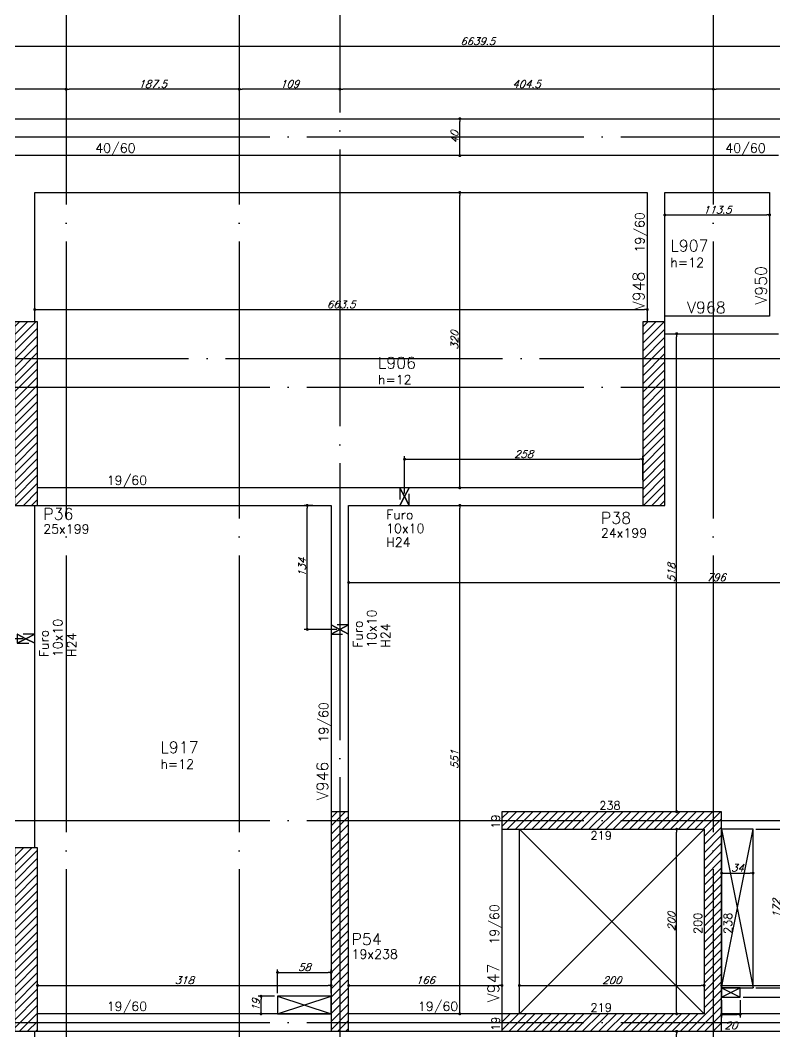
# Model space of a CAD drawing. Extents: x -4245 to 5400, y -2094 to 2406.
# Drawn here: x -556 to 262, y 645 to 1741 of the extents above; entities that cross this region are included whole.
import ezdxf
from ezdxf.enums import TextEntityAlignment as Align

# ---------------------------------------------------------------- set-up
doc = ezdxf.new("R2010")
doc.units = 0
doc.header["$LTSCALE"] = 50
doc.header["$MEASUREMENT"] = 0
doc.linetypes.add('EIXO', pattern=[6.8, 6, -0.4, 0, -0.4])
doc.linetypes.add('HIDDEN', pattern=[0.375, 0.25, -0.125])
doc.layers.get('0').update_dxf_attribs({"linetype": 'CONTINUOUS'})
doc.layers.get('DEFPOINTS').update_dxf_attribs({"linetype": 'CONTINUOUS'})
for name, color, linetype in [('F-COTAS', 106, 'CONTINUOUS'), ('F-COTAS-FUROS', 50, 'CONTINUOUS'), ('F-EIXO', 12, 'EIXO'), ('F-FURO-PAREDE', 2, 'HIDDEN'), ('F-FURO-PAREDE-TEXTOS', 2, 'CONTINUOUS'), ('F-LAJES', 3, 'CONTINUOUS'), ('F-LAJES-DIM', 2, 'CONTINUOUS'), ('F-LAJES-NOME', 4, 'CONTINUOUS'), ('F-PILARES-DIM', 172, 'CONTINUOUS'), ('F-PILARES-HACH', 174, 'CONTINUOUS'), ('F-PILARES-NOME', 170, 'CONTINUOUS'), ('F-PILARES-S', 170, 'CONTINUOUS'), ('F-TEXTO', 6, 'CONTINUOUS'), ('F-VIGAS', 3, 'CONTINUOUS'), ('F-VIGAS-DIM', 2, 'CONTINUOUS'), ('F-VIGAS-NOME', 4, 'CONTINUOUS'), ('F-VÃO', 1, 'CONTINUOUS')]:
    doc.layers.add(name, color=color, linetype=linetype)
doc.styles.add('CP-TEXT-INCL', font='simplex.shx', dxfattribs={"oblique": 20})
doc.styles.add('MCP', font='simplex.shx')
doc.styles.add('ROMANS', font='simplex.shx')
doc.dimstyles.new('CP-COTAS-50', dxfattribs={"dimscale": 0.64, "dimtxt": 12.5, "dimasz": 5, "dimexe": 5, "dimexo": 5, "dimgap": 2.5, "dimtad": 1, "dimdec": 1, "dimdsep": 46, "dimtxsty": 'CP-TEXT-INCL', "dimblk1": 'DOT', "dimblk2": 'DOT', "dimsah": 1, "dimcen": 9, "dimclrd": 256, "dimclre": 256, "dimclrt": 256, "dimadec": 0, "dimazin": 0, "dimtfac": 1, "dimtdec": 1, "dimtmove": 2, "dimatfit": 3, "dimldrblk": 'DOT', "dimfxl": 0, "dimtolj": 1, "dimarcsym": 0})

# ---------------------------------------------------------------- blocks, each defined once
blk = doc.blocks.new('_DOT')
at = {"color": 0, "linetype": 'ByBlock'}
blk.add_line((-0.5, 0), (-1, 0), dxfattribs=at)
at = {"color": 0, "linetype": 'ByBlock', "const_width": 0.5}
blk.add_lwpolyline([(-0.25, 0, 1), (0.25, 0, 1)], format="xyb", close=True, dxfattribs=at)
blk = doc.blocks.new('*D38')
at = {"layer": 'DEFPOINTS', "color": 0, "linetype": 'Continuous', "transparency": 16777216}
for p in [(-79.6, 1215.5), (-79.6, 1215.5), (-79.6, 664.5)]:
    blk.add_point(p, dxfattribs=at)
at = {"layer": 'F-COTAS', "linetype": 'Continuous', "lineweight": -2, "transparency": 16777216}
blk.add_line((-79.6, 667.7), (-79.6, 1212.3), dxfattribs=at)
at = {"layer": 'F-COTAS', "linetype": 'Continuous', "lineweight": -2, "transparency": 16777216, "xscale": 3.2, "yscale": 3.2, "zscale": 3.2}
for p, rotation in [((-79.6, 1215.5), 90), ((-79.6, 664.5), 270)]:
    blk.add_blockref('_DOT', p, dxfattribs=dict(at, rotation=rotation))
at = {"layer": 'F-COTAS', "linetype": 'Continuous', "transparency": 16777216, "insert": (-85.2, 940), "char_height": 8, "attachment_point": 5, "rotation": 90, "style": 'CP-TEXT-INCL'}
blk.add_mtext('\\A1;551', dxfattribs=at)
blk = doc.blocks.new('*D39')
at = {"layer": 'DEFPOINTS', "color": 0, "linetype": 'Continuous', "transparency": 16777216}
for p in [(-79.6, 1554.5), (-79.6, 1554.5), (-79.6, 1234.5)]:
    blk.add_point(p, dxfattribs=at)
at = {"layer": 'F-COTAS', "linetype": 'Continuous', "lineweight": -2, "transparency": 16777216}
blk.add_line((-79.6, 1237.7), (-79.6, 1551.3), dxfattribs=at)
at = {"layer": 'F-COTAS', "linetype": 'Continuous', "lineweight": -2, "transparency": 16777216, "xscale": 3.2, "yscale": 3.2, "zscale": 3.2}
for p, rotation in [((-79.6, 1554.5), 90), ((-79.6, 1234.5), 270)]:
    blk.add_blockref('_DOT', p, dxfattribs=dict(at, rotation=rotation))
at = {"layer": 'F-COTAS', "linetype": 'Continuous', "transparency": 16777216, "insert": (-85.2, 1394.5), "char_height": 8, "attachment_point": 5, "rotation": 90, "style": 'CP-TEXT-INCL'}
blk.add_mtext('\\A1;320', dxfattribs=at)
blk = doc.blocks.new('*D40')
at = {"layer": 'DEFPOINTS', "color": 0, "linetype": 'Continuous', "transparency": 16777216}
for p in [(-79.6, 1634.5), (-79.6, 1634.5), (-79.6, 1594.5)]:
    blk.add_point(p, dxfattribs=at)
at = {"layer": 'F-COTAS', "linetype": 'Continuous', "lineweight": -2, "transparency": 16777216}
blk.add_line((-79.6, 1597.7), (-79.6, 1631.3), dxfattribs=at)
at = {"layer": 'F-COTAS', "linetype": 'Continuous', "lineweight": -2, "transparency": 16777216, "xscale": 3.2, "yscale": 3.2, "zscale": 3.2}
for p, rotation in [((-79.6, 1634.5), 90), ((-79.6, 1594.5), 270)]:
    blk.add_blockref('_DOT', p, dxfattribs=dict(at, rotation=rotation))
at = {"layer": 'F-COTAS', "linetype": 'Continuous', "transparency": 16777216, "insert": (-85.2, 1614.5), "char_height": 8, "attachment_point": 5, "rotation": 90, "style": 'CP-TEXT-INCL'}
blk.add_mtext('\\A1;40', dxfattribs=at)
blk = doc.blocks.new('*D44')
at = {"layer": 'DEFPOINTS', "color": 0, "linetype": 'Continuous', "transparency": 16777216}
for p in [(155.3, 645.5), (155.3, 645.5), (155.3, 493.5)]:
    blk.add_point(p, dxfattribs=at)
at = {"layer": 'F-COTAS', "linetype": 'Continuous', "lineweight": -2, "transparency": 16777216}
blk.add_line((155.3, 496.7), (155.3, 642.3), dxfattribs=at)
at = {"layer": 'F-COTAS', "linetype": 'Continuous', "lineweight": -2, "transparency": 16777216, "xscale": 3.2, "yscale": 3.2, "zscale": 3.2}
for p, rotation in [((155.3, 645.5), 90), ((155.3, 493.5), 270)]:
    blk.add_blockref('_DOT', p, dxfattribs=dict(at, rotation=rotation))
at = {"layer": 'F-COTAS', "linetype": 'Continuous', "transparency": 16777216, "insert": (149.7, 569.5), "char_height": 8, "attachment_point": 5, "rotation": 90, "style": 'CP-TEXT-INCL'}
blk.add_mtext('\\A1;152', dxfattribs=at)
blk = doc.blocks.new('*D45')
at = {"layer": 'DEFPOINTS', "color": 0, "linetype": 'Continuous', "transparency": 16777216}
for p in [(155.3, 864.5), (155.3, 864.5), (155.3, 664.5)]:
    blk.add_point(p, dxfattribs=at)
at = {"layer": 'F-COTAS', "linetype": 'Continuous', "lineweight": -2, "transparency": 16777216}
blk.add_line((155.3, 667.7), (155.3, 861.3), dxfattribs=at)
at = {"layer": 'F-COTAS', "linetype": 'Continuous', "lineweight": -2, "transparency": 16777216, "xscale": 3.2, "yscale": 3.2, "zscale": 3.2}
for p, rotation in [((155.3, 864.5), 90), ((155.3, 664.5), 270)]:
    blk.add_blockref('_DOT', p, dxfattribs=dict(at, rotation=rotation))
at = {"layer": 'F-COTAS', "linetype": 'Continuous', "transparency": 16777216, "insert": (149.7, 764.5), "char_height": 8, "attachment_point": 5, "rotation": 90, "style": 'CP-TEXT-INCL'}
blk.add_mtext('\\A1;200', dxfattribs=at)
blk = doc.blocks.new('*D46')
at = {"layer": 'DEFPOINTS', "color": 0, "linetype": 'Continuous', "transparency": 16777216}
for p in [(155.3, 1401.5), (155.3, 1401.5), (155.3, 883.5)]:
    blk.add_point(p, dxfattribs=at)
at = {"layer": 'F-COTAS', "linetype": 'Continuous', "lineweight": -2, "transparency": 16777216}
blk.add_line((155.3, 886.7), (155.3, 1398.3), dxfattribs=at)
at = {"layer": 'F-COTAS', "linetype": 'Continuous', "lineweight": -2, "transparency": 16777216, "xscale": 3.2, "yscale": 3.2, "zscale": 3.2}
for p, rotation in [((155.3, 1401.5), 90), ((155.3, 883.5), 270)]:
    blk.add_blockref('_DOT', p, dxfattribs=dict(at, rotation=rotation))
at = {"layer": 'F-COTAS', "linetype": 'Continuous', "transparency": 16777216, "insert": (149.7, 1142.5), "char_height": 8, "attachment_point": 5, "rotation": 90, "style": 'CP-TEXT-INCL'}
blk.add_mtext('\\A1;518', dxfattribs=at)
blk = doc.blocks.new('*D78')
at = {"layer": 'DEFPOINTS', "color": 0, "linetype": 'Continuous', "transparency": 16777216}
for p in [(-540, 1427.7), (123.5, 1427.7), (123.5, 1427.7)]:
    blk.add_point(p, dxfattribs=at)
at = {"layer": 'F-COTAS', "linetype": 'Continuous', "lineweight": -2, "transparency": 16777216}
blk.add_line((-536.8, 1427.7), (120.3, 1427.7), dxfattribs=at)
at = {"layer": 'F-COTAS', "linetype": 'Continuous', "lineweight": -2, "transparency": 16777216, "xscale": 3.2, "yscale": 3.2, "zscale": 3.2, "rotation": 180}
blk.add_blockref('_DOT', (-540, 1427.7), dxfattribs=at)
at = {"layer": 'F-COTAS', "linetype": 'Continuous', "lineweight": -2, "transparency": 16777216, "xscale": 3.2, "yscale": 3.2, "zscale": 3.2}
blk.add_blockref('_DOT', (123.5, 1427.7), dxfattribs=at)
at = {"layer": 'F-COTAS', "linetype": 'Continuous', "transparency": 16777216, "insert": (-208.2, 1433.3), "char_height": 8, "attachment_point": 5, "style": 'CP-TEXT-INCL'}
blk.add_mtext('\\A1;663.5', dxfattribs=at)
blk = doc.blocks.new('*D79')
at = {"layer": 'DEFPOINTS', "color": 0, "linetype": 'Continuous', "transparency": 16777216}
for p in [(142.5, 1530.2), (256, 1530.2), (256, 1530.2)]:
    blk.add_point(p, dxfattribs=at)
at = {"layer": 'F-COTAS', "linetype": 'Continuous', "lineweight": -2, "transparency": 16777216}
blk.add_line((145.7, 1530.2), (252.8, 1530.2), dxfattribs=at)
at = {"layer": 'F-COTAS', "linetype": 'Continuous', "lineweight": -2, "transparency": 16777216, "xscale": 3.2, "yscale": 3.2, "zscale": 3.2, "rotation": 180}
blk.add_blockref('_DOT', (142.5, 1530.2), dxfattribs=at)
at = {"layer": 'F-COTAS', "linetype": 'Continuous', "lineweight": -2, "transparency": 16777216, "xscale": 3.2, "yscale": 3.2, "zscale": 3.2}
blk.add_blockref('_DOT', (256, 1530.2), dxfattribs=at)
at = {"layer": 'F-COTAS', "linetype": 'Continuous', "transparency": 16777216, "insert": (199.2, 1535.8), "char_height": 8, "attachment_point": 5, "style": 'CP-TEXT-INCL'}
blk.add_mtext('\\A1;113.5', dxfattribs=at)
blk = doc.blocks.new('*D85')
at = {"layer": 'DEFPOINTS', "color": 0, "linetype": 'Continuous', "transparency": 16777216}
for p in [(-537, 695.2), (-219, 695.2), (-219, 695.2)]:
    blk.add_point(p, dxfattribs=at)
at = {"layer": 'F-COTAS', "linetype": 'Continuous', "lineweight": -2, "transparency": 16777216}
blk.add_line((-533.8, 695.2), (-222.2, 695.2), dxfattribs=at)
at = {"layer": 'F-COTAS', "linetype": 'Continuous', "lineweight": -2, "transparency": 16777216, "xscale": 3.2, "yscale": 3.2, "zscale": 3.2, "rotation": 180}
blk.add_blockref('_DOT', (-537, 695.2), dxfattribs=at)
at = {"layer": 'F-COTAS', "linetype": 'Continuous', "lineweight": -2, "transparency": 16777216, "xscale": 3.2, "yscale": 3.2, "zscale": 3.2}
blk.add_blockref('_DOT', (-219, 695.2), dxfattribs=at)
at = {"layer": 'F-COTAS', "linetype": 'Continuous', "transparency": 16777216, "insert": (-378, 700.8), "char_height": 8, "attachment_point": 5, "style": 'CP-TEXT-INCL'}
blk.add_mtext('\\A1;318', dxfattribs=at)
blk = doc.blocks.new('*D86')
at = {"layer": 'DEFPOINTS', "color": 0, "linetype": 'Continuous', "transparency": 16777216}
for p in [(-200, 695.2), (-34, 695.2), (-34, 695.2)]:
    blk.add_point(p, dxfattribs=at)
at = {"layer": 'F-COTAS', "linetype": 'Continuous', "lineweight": -2, "transparency": 16777216}
blk.add_line((-196.8, 695.2), (-37.2, 695.2), dxfattribs=at)
at = {"layer": 'F-COTAS', "linetype": 'Continuous', "lineweight": -2, "transparency": 16777216, "xscale": 3.2, "yscale": 3.2, "zscale": 3.2, "rotation": 180}
blk.add_blockref('_DOT', (-200, 695.2), dxfattribs=at)
at = {"layer": 'F-COTAS', "linetype": 'Continuous', "lineweight": -2, "transparency": 16777216, "xscale": 3.2, "yscale": 3.2, "zscale": 3.2}
blk.add_blockref('_DOT', (-34, 695.2), dxfattribs=at)
at = {"layer": 'F-COTAS', "linetype": 'Continuous', "transparency": 16777216, "insert": (-117, 700.8), "char_height": 8, "attachment_point": 5, "style": 'CP-TEXT-INCL'}
blk.add_mtext('\\A1;166', dxfattribs=at)
blk = doc.blocks.new('*D87')
at = {"layer": 'DEFPOINTS', "color": 0, "linetype": 'Continuous', "transparency": 16777216}
for p in [(-15, 695.2), (185, 695.2), (185, 695.2)]:
    blk.add_point(p, dxfattribs=at)
at = {"layer": 'F-COTAS', "linetype": 'Continuous', "lineweight": -2, "transparency": 16777216}
blk.add_line((-11.8, 695.2), (181.8, 695.2), dxfattribs=at)
at = {"layer": 'F-COTAS', "linetype": 'Continuous', "lineweight": -2, "transparency": 16777216, "xscale": 3.2, "yscale": 3.2, "zscale": 3.2, "rotation": 180}
blk.add_blockref('_DOT', (-15, 695.2), dxfattribs=at)
at = {"layer": 'F-COTAS', "linetype": 'Continuous', "lineweight": -2, "transparency": 16777216, "xscale": 3.2, "yscale": 3.2, "zscale": 3.2}
blk.add_blockref('_DOT', (185, 695.2), dxfattribs=at)
at = {"layer": 'F-COTAS', "linetype": 'Continuous', "transparency": 16777216, "insert": (85, 700.8), "char_height": 8, "attachment_point": 5, "style": 'CP-TEXT-INCL'}
blk.add_mtext('\\A1;200', dxfattribs=at)
blk = doc.blocks.new('*D88')
at = {"layer": 'DEFPOINTS', "color": 0, "linetype": 'Continuous', "transparency": 16777216}
for p in [(204, 695.2), (596, 695.2), (596, 695.2)]:
    blk.add_point(p, dxfattribs=at)
at = {"layer": 'F-COTAS', "linetype": 'Continuous', "lineweight": -2, "transparency": 16777216}
blk.add_line((207.2, 695.2), (592.8, 695.2), dxfattribs=at)
at = {"layer": 'F-COTAS', "linetype": 'Continuous', "lineweight": -2, "transparency": 16777216, "xscale": 3.2, "yscale": 3.2, "zscale": 3.2, "rotation": 180}
blk.add_blockref('_DOT', (204, 695.2), dxfattribs=at)
at = {"layer": 'F-COTAS', "linetype": 'Continuous', "lineweight": -2, "transparency": 16777216, "xscale": 3.2, "yscale": 3.2, "zscale": 3.2}
blk.add_blockref('_DOT', (596, 695.2), dxfattribs=at)
at = {"layer": 'F-COTAS', "linetype": 'Continuous', "transparency": 16777216, "insert": (400, 700.8), "char_height": 8, "attachment_point": 5, "style": 'CP-TEXT-INCL'}
blk.add_mtext('\\A1;392', dxfattribs=at)
blk = doc.blocks.new('*U150')
at = {"layer": 'F-EIXO'}
blk.add_line((0, 0), (7197, 0), dxfattribs=at)
at = {"layer": 'F-TEXTO', "style": 'ROMANS'}
blk.add_attdef('EIXO', text='', height=17.5, dxfattribs=at).set_placement((-28.2072, 0), align=Align.MIDDLE_CENTER)
blk = doc.blocks.new('*U159')
at = {"layer": 'F-EIXO'}
blk.add_line((0, 0), (7197, 0), dxfattribs=at)
at = {"layer": 'F-TEXTO', "style": 'ROMANS'}
blk.add_attdef('EIXO', text='', height=17.5, dxfattribs=at).set_placement((-28.2072, 0), align=Align.MIDDLE_CENTER)
blk = doc.blocks.new('*U160')
at = {"layer": 'F-EIXO'}
blk.add_line((0, 0), (7197, 0), dxfattribs=at)
at = {"layer": 'F-TEXTO', "style": 'ROMANS'}
blk.add_attdef('EIXO', text='', height=17.5, dxfattribs=at).set_placement((-28.2072, 0), align=Align.MIDDLE_CENTER)
blk = doc.blocks.new('*U161')
at = {"layer": 'F-EIXO'}
blk.add_line((0, 0), (7285, 0), dxfattribs=at)
at = {"layer": 'F-TEXTO', "style": 'ROMANS'}
blk.add_attdef('EIXO', text='', height=17.5, dxfattribs=at).set_placement((-28.2072, 0), align=Align.MIDDLE_CENTER)
blk = doc.blocks.new('*U153')
at = {"layer": 'F-EIXO'}
blk.add_line((0, 0), (0, -2655), dxfattribs=at)
at = {"layer": 'F-TEXTO', "style": 'ROMANS'}
blk.add_attdef('EIXO', text='', height=17.5, rotation=360, dxfattribs=at).set_placement((0, 28.2), align=Align.MIDDLE_CENTER)
blk = doc.blocks.new('*U154')
at = {"layer": 'F-EIXO'}
blk.add_line((0, 0), (0, -2655), dxfattribs=at)
at = {"layer": 'F-TEXTO', "style": 'ROMANS'}
blk.add_attdef('EIXO', text='', height=17.5, rotation=360, dxfattribs=at).set_placement((0, 28.2), align=Align.MIDDLE_CENTER)
blk = doc.blocks.new('*U176')
at = {"layer": 'F-EIXO'}
blk.add_line((0, 0), (0, -2655), dxfattribs=at)
at = {"layer": 'F-TEXTO', "style": 'ROMANS'}
blk.add_attdef('EIXO', text='', height=17.5, rotation=360, dxfattribs=at).set_placement((0, 28.2), align=Align.MIDDLE_CENTER)
blk = doc.blocks.new('*U177')
at = {"layer": 'F-EIXO'}
blk.add_line((0, 0), (0, -2755), dxfattribs=at)
at = {"layer": 'F-TEXTO', "style": 'ROMANS'}
blk.add_attdef('EIXO', text='', height=17.5, rotation=360, dxfattribs=at).set_placement((0, 28.2072), align=Align.MIDDLE_CENTER)
blk = doc.blocks.new('*U169')
at = {"layer": 'F-EIXO'}
blk.add_line((0, 0), (7197, 0), dxfattribs=at)
at = {"layer": 'F-TEXTO', "style": 'ROMANS'}
blk.add_attdef('EIXO', text='', height=17.5, dxfattribs=at).set_placement((-28.2072, 0), align=Align.MIDDLE_CENTER)
blk = doc.blocks.new('*D225')
at = {"layer": 'DEFPOINTS', "color": 0, "linetype": 'Continuous', "transparency": 16777216}
for p in [(-3380, 1712.8), (-3380, 1634.5), (3259.5, 1634.5)]:
    blk.add_point(p, dxfattribs=at)
at = {"layer": 'F-COTAS', "linetype": 'Continuous', "lineweight": -2, "transparency": 16777216}
for p, q in [((-3380, 1637.7), (-3380, 1716)), ((3256.3, 1712.8), (-3376.8, 1712.8)), ((3259.5, 1637.7), (3259.5, 1716))]:
    blk.add_line(p, q, dxfattribs=at)
at = {"layer": 'F-COTAS', "linetype": 'Continuous', "lineweight": -2, "transparency": 16777216, "xscale": 3.2, "yscale": 3.2, "zscale": 3.2, "rotation": 180}
blk.add_blockref('_DOT', (-3380, 1712.8), dxfattribs=at)
at = {"layer": 'F-COTAS', "linetype": 'Continuous', "lineweight": -2, "transparency": 16777216, "xscale": 3.2, "yscale": 3.2, "zscale": 3.2}
blk.add_blockref('_DOT', (3259.5, 1712.8), dxfattribs=at)
at = {"layer": 'F-COTAS', "linetype": 'Continuous', "transparency": 16777216, "insert": (-60.2, 1718.4), "char_height": 8, "attachment_point": 5, "style": 'CP-TEXT-INCL'}
blk.add_mtext('\\A1;6639.5', dxfattribs=at)
blk = doc.blocks.new('*D237')
at = {"layer": 'DEFPOINTS', "color": 0, "linetype": 'Continuous', "transparency": 16777216}
for p in [(195, 1670.5), (195, 1666.5), (382.5, 1666.5)]:
    blk.add_point(p, dxfattribs=at)
at = {"layer": 'F-COTAS', "linetype": 'Continuous', "lineweight": -2, "transparency": 16777216}
for p, q in [((195, 1667.3), (195, 1663.3)), ((379.3, 1666.5), (198.2, 1666.5))]:
    blk.add_line(p, q, dxfattribs=at)
at = {"layer": 'F-COTAS', "linetype": 'Continuous', "lineweight": -2, "transparency": 16777216, "xscale": 3.2, "yscale": 3.2, "zscale": 3.2, "rotation": 180}
blk.add_blockref('_DOT', (195, 1666.5), dxfattribs=at)
at = {"layer": 'F-COTAS', "linetype": 'Continuous', "lineweight": -2, "transparency": 16777216, "xscale": 3.2, "yscale": 3.2, "zscale": 3.2}
blk.add_blockref('_DOT', (382.5, 1666.5), dxfattribs=at)
at = {"layer": 'F-COTAS', "linetype": 'Continuous', "transparency": 16777216, "insert": (288.7, 1672.1), "char_height": 8, "attachment_point": 5, "style": 'CP-TEXT-INCL'}
blk.add_mtext('\\A1;187.5', dxfattribs=at)
blk = doc.blocks.new('*D238')
at = {"layer": 'DEFPOINTS', "color": 0, "linetype": 'Continuous', "transparency": 16777216}
for p in [(-209.5, 1670.5), (-209.5, 1666.5), (195, 1670.5)]:
    blk.add_point(p, dxfattribs=at)
at = {"layer": 'F-COTAS', "linetype": 'Continuous', "lineweight": -2, "transparency": 16777216}
for p, q in [((-209.5, 1667.3), (-209.5, 1663.3)), ((191.8, 1666.5), (-206.3, 1666.5)), ((195, 1667.3), (195, 1663.3))]:
    blk.add_line(p, q, dxfattribs=at)
at = {"layer": 'F-COTAS', "linetype": 'Continuous', "lineweight": -2, "transparency": 16777216, "xscale": 3.2, "yscale": 3.2, "zscale": 3.2, "rotation": 180}
blk.add_blockref('_DOT', (-209.5, 1666.5), dxfattribs=at)
at = {"layer": 'F-COTAS', "linetype": 'Continuous', "lineweight": -2, "transparency": 16777216, "xscale": 3.2, "yscale": 3.2, "zscale": 3.2}
blk.add_blockref('_DOT', (195, 1666.5), dxfattribs=at)
at = {"layer": 'F-COTAS', "linetype": 'Continuous', "transparency": 16777216, "insert": (-7.3, 1672.1), "char_height": 8, "attachment_point": 5, "style": 'CP-TEXT-INCL'}
blk.add_mtext('\\A1;404.5', dxfattribs=at)
blk = doc.blocks.new('*D239')
at = {"layer": 'DEFPOINTS', "color": 0, "linetype": 'Continuous', "transparency": 16777216}
for p in [(-318.5, 1670.5), (-318.5, 1666.5), (-209.5, 1670.5)]:
    blk.add_point(p, dxfattribs=at)
at = {"layer": 'F-COTAS', "linetype": 'Continuous', "lineweight": -2, "transparency": 16777216}
for p, q in [((-318.5, 1667.3), (-318.5, 1663.3)), ((-212.7, 1666.5), (-315.3, 1666.5)), ((-209.5, 1667.3), (-209.5, 1663.3))]:
    blk.add_line(p, q, dxfattribs=at)
at = {"layer": 'F-COTAS', "linetype": 'Continuous', "lineweight": -2, "transparency": 16777216, "xscale": 3.2, "yscale": 3.2, "zscale": 3.2, "rotation": 180}
blk.add_blockref('_DOT', (-318.5, 1666.5), dxfattribs=at)
at = {"layer": 'F-COTAS', "linetype": 'Continuous', "lineweight": -2, "transparency": 16777216, "xscale": 3.2, "yscale": 3.2, "zscale": 3.2}
blk.add_blockref('_DOT', (-209.5, 1666.5), dxfattribs=at)
at = {"layer": 'F-COTAS', "linetype": 'Continuous', "transparency": 16777216, "insert": (-264, 1672.1), "char_height": 8, "attachment_point": 5, "style": 'CP-TEXT-INCL'}
blk.add_mtext('\\A1;109', dxfattribs=at)
blk = doc.blocks.new('*D240')
at = {"layer": 'DEFPOINTS', "color": 0, "linetype": 'Continuous', "transparency": 16777216}
for p in [(-506, 1670.5), (-506, 1666.5), (-318.5, 1670.5)]:
    blk.add_point(p, dxfattribs=at)
at = {"layer": 'F-COTAS', "linetype": 'Continuous', "lineweight": -2, "transparency": 16777216}
for p, q in [((-506, 1667.3), (-506, 1663.3)), ((-321.7, 1666.5), (-502.8, 1666.5)), ((-318.5, 1667.3), (-318.5, 1663.3))]:
    blk.add_line(p, q, dxfattribs=at)
at = {"layer": 'F-COTAS', "linetype": 'Continuous', "lineweight": -2, "transparency": 16777216, "xscale": 3.2, "yscale": 3.2, "zscale": 3.2, "rotation": 180}
blk.add_blockref('_DOT', (-506, 1666.5), dxfattribs=at)
at = {"layer": 'F-COTAS', "linetype": 'Continuous', "lineweight": -2, "transparency": 16777216, "xscale": 3.2, "yscale": 3.2, "zscale": 3.2}
blk.add_blockref('_DOT', (-318.5, 1666.5), dxfattribs=at)
at = {"layer": 'F-COTAS', "linetype": 'Continuous', "transparency": 16777216, "insert": (-412.3, 1672.1), "char_height": 8, "attachment_point": 5, "style": 'CP-TEXT-INCL'}
blk.add_mtext('\\A1;187.5', dxfattribs=at)
blk = doc.blocks.new('*D241')
at = {"layer": 'DEFPOINTS', "color": 0, "linetype": 'Continuous', "transparency": 16777216}
for p in [(-709.5, 1670.5), (-709.5, 1666.5), (-506, 1670.5)]:
    blk.add_point(p, dxfattribs=at)
at = {"layer": 'F-COTAS', "linetype": 'Continuous', "lineweight": -2, "transparency": 16777216}
for p, q in [((-709.5, 1667.3), (-709.5, 1663.3)), ((-509.2, 1666.5), (-706.3, 1666.5)), ((-506, 1667.3), (-506, 1663.3))]:
    blk.add_line(p, q, dxfattribs=at)
at = {"layer": 'F-COTAS', "linetype": 'Continuous', "lineweight": -2, "transparency": 16777216, "xscale": 3.2, "yscale": 3.2, "zscale": 3.2, "rotation": 180}
blk.add_blockref('_DOT', (-709.5, 1666.5), dxfattribs=at)
at = {"layer": 'F-COTAS', "linetype": 'Continuous', "lineweight": -2, "transparency": 16777216, "xscale": 3.2, "yscale": 3.2, "zscale": 3.2}
blk.add_blockref('_DOT', (-506, 1666.5), dxfattribs=at)
at = {"layer": 'F-COTAS', "linetype": 'Continuous', "transparency": 16777216, "insert": (-607.8, 1672.1), "char_height": 8, "attachment_point": 5, "style": 'CP-TEXT-INCL'}
blk.add_mtext('\\A1;203.5', dxfattribs=at)
blk = doc.blocks.new('*U326')
at = {"layer": 'F-VÃO'}
for p, q in [((0, 0), (34, 172)), ((0, 172), (34, 0))]:
    blk.add_line(p, q, dxfattribs=at)
at = {"layer": 'F-VÃO', "color": 3}
blk.add_lwpolyline([(0, 0), (34, 0), (34, 172), (0, 172)], close=True, dxfattribs=at)
blk = doc.blocks.new('*U329')
at = {"layer": 'F-VÃO'}
for p, q in [((0, 0), (20, 10)), ((0, 10), (20, 0))]:
    blk.add_line(p, q, dxfattribs=at)
at = {"layer": 'F-VÃO', "color": 3}
blk.add_lwpolyline([(0, 0), (20, 0), (20, 10), (0, 10)], close=True, dxfattribs=at)
blk = doc.blocks.new('*D332')
at = {"layer": 'DEFPOINTS', "color": 0, "linetype": 'Continuous', "transparency": 16777216}
for p in [(204, 682.5), (224, 682.5), (224, 663.8)]:
    blk.add_point(p, dxfattribs=at)
at = {"layer": 'F-COTAS-FUROS', "linetype": 'Continuous', "lineweight": -2, "transparency": 16777216}
for p, q in [((204, 679.3), (204, 660.6)), ((224, 679.3), (224, 660.6)), ((207.2, 663.8), (220.8, 663.8))]:
    blk.add_line(p, q, dxfattribs=at)
at = {"layer": 'F-COTAS-FUROS', "linetype": 'Continuous', "lineweight": -2, "transparency": 16777216, "xscale": 3.2, "yscale": 3.2, "zscale": 3.2, "rotation": 180}
blk.add_blockref('_DOT', (204, 663.8), dxfattribs=at)
at = {"layer": 'F-COTAS-FUROS', "linetype": 'Continuous', "lineweight": -2, "transparency": 16777216, "xscale": 3.2, "yscale": 3.2, "zscale": 3.2}
blk.add_blockref('_DOT', (224, 663.8), dxfattribs=at)
at = {"layer": 'F-COTAS-FUROS', "linetype": 'Continuous', "transparency": 16777216, "insert": (214, 651.7), "char_height": 8, "attachment_point": 5, "style": 'CP-TEXT-INCL'}
blk.add_mtext('\\A1;20', dxfattribs=at)
blk = doc.blocks.new('*D333')
at = {"layer": 'DEFPOINTS', "color": 0, "linetype": 'Continuous', "transparency": 16777216}
for p in [(238, 692.5), (269, 692.5), (224, 682.5)]:
    blk.add_point(p, dxfattribs=at)
at = {"layer": 'F-COTAS-FUROS', "linetype": 'Continuous', "lineweight": -2, "transparency": 16777216}
for p, q in [((241.2, 692.5), (272.2, 692.5)), ((227.2, 682.5), (272.2, 682.5)), ((269, 685.7), (269, 689.3))]:
    blk.add_line(p, q, dxfattribs=at)
at = {"layer": 'F-COTAS-FUROS', "linetype": 'Continuous', "lineweight": -2, "transparency": 16777216, "xscale": 3.2, "yscale": 3.2, "zscale": 3.2}
for p, rotation in [((269, 692.5), 90), ((269, 682.5), 270)]:
    blk.add_blockref('_DOT', p, dxfattribs=dict(at, rotation=rotation))
at = {"layer": 'F-COTAS-FUROS', "linetype": 'Continuous', "transparency": 16777216, "insert": (286.6, 687.5), "char_height": 8, "attachment_point": 5, "rotation": 90, "style": 'CP-TEXT-INCL'}
blk.add_mtext('\\A1;10', dxfattribs=at)
blk = doc.blocks.new('*D334')
at = {"layer": 'DEFPOINTS', "color": 0, "linetype": 'Continuous', "transparency": 16777216}
for p in [(238, 864.5), (269, 864.5), (238, 692.5)]:
    blk.add_point(p, dxfattribs=at)
at = {"layer": 'F-COTAS-FUROS', "linetype": 'Continuous', "lineweight": -2, "transparency": 16777216}
for p, q in [((241.2, 864.5), (272.2, 864.5)), ((269, 695.7), (269, 861.3)), ((241.2, 692.5), (272.2, 692.5))]:
    blk.add_line(p, q, dxfattribs=at)
at = {"layer": 'F-COTAS-FUROS', "linetype": 'Continuous', "lineweight": -2, "transparency": 16777216, "xscale": 3.2, "yscale": 3.2, "zscale": 3.2}
for p, rotation in [((269, 864.5), 90), ((269, 692.5), 270)]:
    blk.add_blockref('_DOT', p, dxfattribs=dict(at, rotation=rotation))
at = {"layer": 'F-COTAS-FUROS', "linetype": 'Continuous', "transparency": 16777216, "insert": (263.4, 778.5), "char_height": 8, "attachment_point": 5, "rotation": 90, "style": 'CP-TEXT-INCL'}
blk.add_mtext('\\A1;172', dxfattribs=at)
blk = doc.blocks.new('*D335')
at = {"layer": 'DEFPOINTS', "color": 0, "linetype": 'Continuous', "transparency": 16777216}
for p in [(238, 817), (204, 803.1), (238, 803.1)]:
    blk.add_point(p, dxfattribs=at)
at = {"layer": 'F-COTAS-FUROS', "linetype": 'Continuous', "lineweight": -2, "transparency": 16777216}
for p, q in [((204, 806.3), (204, 820.2)), ((207.2, 817), (234.8, 817)), ((238, 806.3), (238, 820.2))]:
    blk.add_line(p, q, dxfattribs=at)
at = {"layer": 'F-COTAS-FUROS', "linetype": 'Continuous', "lineweight": -2, "transparency": 16777216, "xscale": 3.2, "yscale": 3.2, "zscale": 3.2, "rotation": 180}
blk.add_blockref('_DOT', (204, 817), dxfattribs=at)
at = {"layer": 'F-COTAS-FUROS', "linetype": 'Continuous', "lineweight": -2, "transparency": 16777216, "xscale": 3.2, "yscale": 3.2, "zscale": 3.2}
blk.add_blockref('_DOT', (238, 817), dxfattribs=at)
at = {"layer": 'F-COTAS-FUROS', "linetype": 'Continuous', "transparency": 16777216, "insert": (221, 822.6), "char_height": 8, "attachment_point": 5, "style": 'CP-TEXT-INCL'}
blk.add_mtext('\\A1;34', dxfattribs=at)
blk = doc.blocks.new('*U342')
at = {"layer": 'F-VÃO'}
for p, q in [((0, 0), (58, 19)), ((0, 19), (58, 0))]:
    blk.add_line(p, q, dxfattribs=at)
at = {"layer": 'F-VÃO', "color": 3}
blk.add_lwpolyline([(0, 0), (58, 0), (58, 19), (0, 19)], close=True, dxfattribs=at)
blk = doc.blocks.new('*D431')
at = {"layer": 'DEFPOINTS', "color": 0, "linetype": 'Continuous', "transparency": 16777216}
for p in [(-219, 709.3), (-277, 683.5), (-219, 683.5)]:
    blk.add_point(p, dxfattribs=at)
at = {"layer": 'F-COTAS-FUROS', "linetype": 'Continuous', "lineweight": -2, "transparency": 16777216}
for p, q in [((-277, 686.7), (-277, 712.5)), ((-273.8, 709.3), (-222.2, 709.3)), ((-219, 686.7), (-219, 712.5))]:
    blk.add_line(p, q, dxfattribs=at)
at = {"layer": 'F-COTAS-FUROS', "linetype": 'Continuous', "lineweight": -2, "transparency": 16777216, "xscale": 3.2, "yscale": 3.2, "zscale": 3.2, "rotation": 180}
blk.add_blockref('_DOT', (-277, 709.3), dxfattribs=at)
at = {"layer": 'F-COTAS-FUROS', "linetype": 'Continuous', "lineweight": -2, "transparency": 16777216, "xscale": 3.2, "yscale": 3.2, "zscale": 3.2}
blk.add_blockref('_DOT', (-219, 709.3), dxfattribs=at)
at = {"layer": 'F-COTAS-FUROS', "linetype": 'Continuous', "transparency": 16777216, "insert": (-248, 714.9), "char_height": 8, "attachment_point": 5, "style": 'CP-TEXT-INCL'}
blk.add_mtext('\\A1;58', dxfattribs=at)
blk = doc.blocks.new('*D432')
at = {"layer": 'DEFPOINTS', "color": 0, "linetype": 'Continuous', "transparency": 16777216}
for p in [(-294.9, 683.5), (-277, 683.5), (-277, 664.5)]:
    blk.add_point(p, dxfattribs=at)
at = {"layer": 'F-COTAS-FUROS', "linetype": 'Continuous', "lineweight": -2, "transparency": 16777216}
for p, q in [((-280.2, 683.5), (-298.1, 683.5)), ((-294.9, 667.7), (-294.9, 680.3)), ((-280.2, 664.5), (-298.1, 664.5))]:
    blk.add_line(p, q, dxfattribs=at)
at = {"layer": 'F-COTAS-FUROS', "linetype": 'Continuous', "lineweight": -2, "transparency": 16777216, "xscale": 3.2, "yscale": 3.2, "zscale": 3.2}
for p, rotation in [((-294.9, 683.5), 90), ((-294.9, 664.5), 270)]:
    blk.add_blockref('_DOT', p, dxfattribs=dict(at, rotation=rotation))
at = {"layer": 'F-COTAS-FUROS', "linetype": 'Continuous', "transparency": 16777216, "insert": (-300.5, 674), "char_height": 8, "attachment_point": 5, "rotation": 90, "style": 'CP-TEXT-INCL'}
blk.add_mtext('\\A1;19', dxfattribs=at)
blk = doc.blocks.new('*D470')
at = {"layer": 'DEFPOINTS', "color": 0, "linetype": 'Continuous', "transparency": 16777216}
for p in [(596, 1131.9), (-200, 1104.9), (596, 1104.9)]:
    blk.add_point(p, dxfattribs=at)
at = {"layer": 'F-COTAS', "linetype": 'Continuous', "lineweight": -2, "transparency": 16777216}
for p, q in [((-200, 1108.1), (-200, 1135.1)), ((-196.8, 1131.9), (592.8, 1131.9)), ((596, 1108.1), (596, 1135.1))]:
    blk.add_line(p, q, dxfattribs=at)
at = {"layer": 'F-COTAS', "linetype": 'Continuous', "lineweight": -2, "transparency": 16777216, "xscale": 3.2, "yscale": 3.2, "zscale": 3.2, "rotation": 180}
blk.add_blockref('_DOT', (-200, 1131.9), dxfattribs=at)
at = {"layer": 'F-COTAS', "linetype": 'Continuous', "lineweight": -2, "transparency": 16777216, "xscale": 3.2, "yscale": 3.2, "zscale": 3.2}
blk.add_blockref('_DOT', (596, 1131.9), dxfattribs=at)
at = {"layer": 'F-COTAS', "linetype": 'Continuous', "transparency": 16777216, "insert": (198, 1137.5), "char_height": 8, "attachment_point": 5, "style": 'CP-TEXT-INCL'}
blk.add_mtext('\\A1;796', dxfattribs=at)
blk = doc.blocks.new('*D477')
at = {"layer": 'DEFPOINTS', "color": 0, "linetype": 'Continuous', "transparency": 16777216}
for p in [(-584.6, 1215.5), (-566.8, 1215.5), (-549.5, 1071)]:
    blk.add_point(p, dxfattribs=at)
at = {"layer": 'F-COTAS-FUROS', "linetype": 'Continuous', "lineweight": -2, "transparency": 16777216}
for p, q in [((-570, 1215.5), (-587.8, 1215.5)), ((-584.6, 1074.2), (-584.6, 1212.3)), ((-552.7, 1071), (-587.8, 1071))]:
    blk.add_line(p, q, dxfattribs=at)
at = {"layer": 'F-COTAS-FUROS', "linetype": 'Continuous', "lineweight": -2, "transparency": 16777216, "xscale": 3.2, "yscale": 3.2, "zscale": 3.2}
for p, rotation in [((-584.6, 1215.5), 90), ((-584.6, 1071), 270)]:
    blk.add_blockref('_DOT', p, dxfattribs=dict(at, rotation=rotation))
at = {"layer": 'F-COTAS-FUROS', "linetype": 'Continuous', "transparency": 16777216, "insert": (-590.2, 1143.3), "char_height": 8, "attachment_point": 5, "rotation": 90, "style": 'CP-TEXT-INCL'}
blk.add_mtext('\\A1;144', dxfattribs=at)
blk = doc.blocks.new('*D478')
at = {"layer": 'DEFPOINTS', "color": 0, "linetype": 'Continuous', "transparency": 16777216}
for p in [(-244.8, 1215.5), (-235.6, 1215.5), (-209.5, 1081.1)]:
    blk.add_point(p, dxfattribs=at)
at = {"layer": 'F-COTAS-FUROS', "linetype": 'Continuous', "lineweight": -2, "transparency": 16777216}
for p, q in [((-238.8, 1215.5), (-248, 1215.5)), ((-244.8, 1084.3), (-244.8, 1212.3)), ((-212.7, 1081.1), (-248, 1081.1))]:
    blk.add_line(p, q, dxfattribs=at)
at = {"layer": 'F-COTAS-FUROS', "linetype": 'Continuous', "lineweight": -2, "transparency": 16777216, "xscale": 3.2, "yscale": 3.2, "zscale": 3.2}
for p, rotation in [((-244.8, 1215.5), 90), ((-244.8, 1081.1), 270)]:
    blk.add_blockref('_DOT', p, dxfattribs=dict(at, rotation=rotation))
at = {"layer": 'F-COTAS-FUROS', "linetype": 'Continuous', "transparency": 16777216, "insert": (-250.4, 1148.3), "char_height": 8, "attachment_point": 5, "rotation": 90, "style": 'CP-TEXT-INCL'}
blk.add_mtext('\\A1;134', dxfattribs=at)
blk = doc.blocks.new('*D531')
at = {"layer": 'DEFPOINTS', "color": 0, "linetype": 'Continuous', "transparency": 16777216}
for p in [(118.5, 1265.5), (118.5, 1239.9), (-139.4, 1225)]:
    blk.add_point(p, dxfattribs=at)
at = {"layer": 'F-COTAS-FUROS', "linetype": 'Continuous', "lineweight": -2, "transparency": 16777216}
for p, q in [((-139.4, 1228.2), (-139.4, 1268.7)), ((-136.2, 1265.5), (115.3, 1265.5)), ((118.5, 1243.1), (118.5, 1268.7))]:
    blk.add_line(p, q, dxfattribs=at)
at = {"layer": 'F-COTAS-FUROS', "linetype": 'Continuous', "lineweight": -2, "transparency": 16777216, "xscale": 3.2, "yscale": 3.2, "zscale": 3.2, "rotation": 180}
blk.add_blockref('_DOT', (-139.4, 1265.5), dxfattribs=at)
at = {"layer": 'F-COTAS-FUROS', "linetype": 'Continuous', "lineweight": -2, "transparency": 16777216, "xscale": 3.2, "yscale": 3.2, "zscale": 3.2}
blk.add_blockref('_DOT', (118.5, 1265.5), dxfattribs=at)
at = {"layer": 'F-COTAS-FUROS', "linetype": 'Continuous', "transparency": 16777216, "insert": (-10.5, 1271.1), "char_height": 8, "attachment_point": 5, "style": 'CP-TEXT-INCL'}
blk.add_mtext('\\A1;258', dxfattribs=at)

msp = doc.modelspace()

# ---------------------------------------------------------------- hatches: boundary and pattern name
at = {"layer": 'F-PILARES-HACH', "linetype": 'Continuous'}
h = msp.add_hatch(dxfattribs=at)
h.set_pattern_fill('ANSI31', color=256, scale=50, style=0)
h.paths.add_polyline_path([(-562, 1215.5), (-537, 1215.5), (-537, 1414.5), (-562, 1414.5)], flags=16)
h = msp.add_hatch(dxfattribs=at)
h.set_pattern_fill('ANSI31', color=256, scale=50, style=0)
h.paths.add_polyline_path([(118.5, 1215.5), (142.5, 1215.5), (142.5, 1414.5), (118.5, 1414.5)], flags=16)
h = msp.add_hatch(dxfattribs=at)
h.set_pattern_fill('ANSI31', color=256, scale=50, style=0)
h.paths.add_polyline_path([(-219, 645.5), (-200, 645.5), (-200, 883.5), (-219, 883.5)], flags=16)
h = msp.add_hatch(dxfattribs=at)
h.set_pattern_fill('ANSI31', color=256, scale=50, style=0)
h.paths.add_polyline_path([(204, 645.5), (204, 883.5), (-34, 883.5), (-34, 864.5), (185, 864.5), (185, 664.5), (-34, 664.5), (-34, 645.5)], flags=16)
h = msp.add_hatch(dxfattribs=at)
h.set_pattern_fill('ANSI31', color=256, scale=50, style=0)
h.paths.add_polyline_path([(-562, 645.5), (-537, 645.5), (-537, 844.5), (-562, 844.5)], flags=16)

# ---------------------------------------------------------------- linework, layer by layer
at = {"layer": 'F-FURO-PAREDE'}
for points in [[(-139.443, 1225), (-144.443, 1215.5), (-134.443, 1215.5), (-139.443, 1225), (-134.443, 1215.5), (-134.443, 1234.5), (-139.443, 1225), (-134.443, 1234.5), (-144.443, 1234.5), (-139.443, 1225), (-144.443, 1234.5), (-144.443, 1215.5), (-139.443, 1225)], [(-209.5, 1081.061), (-200, 1076.061), (-200, 1086.061), (-209.5, 1081.061), (-200, 1086.061), (-219, 1086.061), (-209.5, 1081.061), (-219, 1086.061), (-219, 1076.061), (-209.5, 1081.061), (-219, 1076.061), (-200, 1076.061), (-209.5, 1081.061)], [(-549.5, 1071.009), (-540, 1066.009), (-540, 1076.009), (-549.5, 1071.009), (-540, 1076.009), (-559, 1076.009), (-549.5, 1071.009), (-559, 1076.009), (-559, 1066.009), (-549.5, 1071.009), (-559, 1066.009), (-540, 1066.009), (-549.5, 1071.009)]]:
    msp.add_lwpolyline(points, dxfattribs=at)
at = {"layer": 'F-LAJES', "linetype": 'Continuous'}
msp.add_line((-3379.97, 1634.5), (615.03, 1634.5), dxfattribs=at)
at = {"layer": 'F-PILARES-S', "linetype": 'Continuous'}
for points in [[(-562, 1215.5), (-537, 1215.5), (-537, 1414.5), (-562, 1414.5), (-562, 1215.5)], [(118.5, 1215.5), (142.5, 1215.5), (142.5, 1414.5), (118.5, 1414.5), (118.5, 1215.5)], [(-219, 645.5), (-200, 645.5), (-200, 883.5), (-219, 883.5), (-219, 645.5)], [(204, 645.5), (204, 883.5), (-34, 883.5), (-34, 864.5), (185, 864.5), (185, 664.5), (-34, 664.5), (-34, 645.5), (204, 645.5)], [(-562, 645.5), (-537, 645.5), (-537, 844.5), (-562, 844.5), (-562, 645.5)]]:
    msp.add_lwpolyline(points, dxfattribs=at)
at = {"layer": 'F-VIGAS'}
for points in [[(-549.5, 1594.5), (-1229.5, 1594.5)], [(133, 1594.5), (-549.5, 1594.5)], [(265.5, 1594.5), (133, 1594.5)], [(-540, 1414.5), (-540, 1554.5)], [(-540, 1554.5), (123.5, 1554.5)], [(123.5, 1554.5), (123.5, 1414.5)], [(142.5, 1554.5), (256, 1554.5)], [(142.5, 1414.5), (142.5, 1554.5)], [(256, 1554.5), (256, 1420.5)], [(256, 1420.5), (142.5, 1420.5)], [(142.5, 1401.5), (265.5, 1401.5)], [(-209.5, 1234.5), (-537, 1234.5)], [(118.5, 1234.5), (-209.5, 1234.5)], [(-540, 844.5), (-540, 1215.5)], [(-537, 1215.5), (-219, 1215.5)], [(-219, 1215.5), (-219, 883.5)], [(-200, 883.5), (-200, 1215.5)], [(-200, 1215.5), (118.5, 1215.5)], [(-34, 864.5), (-34, 664.5)], [(-15, 664.5), (-15, 864.5)], [(-219, 664.5), (-537, 664.5)], [(-34, 664.5), (-200, 664.5)], [(596, 664.5), (204, 664.5)], [(-540, 493.5), (-540, 645.5)], [(-537, 645.5), (-219, 645.5)], [(-200, 645.5), (-34, 645.5)], [(204, 645.5), (596, 645.5)]]:
    msp.add_lwpolyline(points, dxfattribs=at)
at = {"layer": 'F-VÃO'}
for p, q in [((-15, 664.5), (185, 864.5)), ((-15, 864.5), (185, 664.5))]:
    msp.add_line(p, q, dxfattribs=at)

# ---------------------------------------------------------------- block references
at = {"layer": 'F-EIXO', "linetype": 'Continuous'}
for name, p in [('*U177', (-209.5, 1941.357)), ('*U154', (-506, 1841.357)), ('*U176', (-318.5, 1841.357)), ('*U153', (195, 1841.357)), ('*U169', (-3646.32, 1615)), ('*U161', (-3734.274, 1374.5)), ('*U160', (-3646.32, 1343.5)), ('*U159', (-3646.32, 874)), ('*U150', (-3646.32, 655))]:
    msp.add_blockref(name, p, dxfattribs=at)
at = {"layer": 'F-VÃO', "linetype": 'Continuous'}
for name, p in [('*U326', (204, 692.5)), ('*U329', (204, 682.5)), ('*U342', (-277, 664.5))]:
    msp.add_blockref(name, p, dxfattribs=at)

# ---------------------------------------------------------------- texts
at = {"layer": 'F-FURO-PAREDE-TEXTOS', "linetype": 'Continuous', "style": 'MCP'}
for s, p in [('Furo', (-159.443, 1200.5)), ('10x10', (-159.443, 1185.5)), ('H24', (-159.443, 1170.5))]:
    msp.add_text(s, height=10, dxfattribs=at).set_placement(p)
for s, p in [('10x10', (-170, 1061.061)), ('10x10', (-510, 1051.009)), ('Furo', (-185, 1061.061)), ('H24', (-155, 1061.061)), ('Furo', (-525, 1051.009)), ('H24', (-495, 1051.009))]:
    msp.add_text(s, height=10, rotation=90, dxfattribs=at).set_placement(p)
at = {"layer": 'F-LAJES-DIM', "linetype": 'Continuous', "style": 'MCP'}
for p in [(148.508, 1473.705), (-168.281, 1346.688), (-403.871, 930.123)]:
    msp.add_text('h=12', height=10, dxfattribs=at).set_placement(p)
at = {"layer": 'F-LAJES-NOME', "linetype": 'Continuous', "style": 'MCP'}
for s, p in [('L907', (148.508, 1490.705)), ('L906', (-168.281, 1363.688)), ('L917', (-403.871, 947.123))]:
    msp.add_text(s, height=12.5, dxfattribs=at).set_placement(p)
at = {"layer": 'F-PILARES-DIM', "linetype": 'Continuous', "style": 'MCP'}
for s, height, p in [('25x199', 10, (-530.75, 1184.875)), ('24x199', 10, (73.257, 1180.571)), ('238', 9, (71.5, 885.75)), ('219', 9, (62, 853.25)), ('19x238', 10, (-196.814, 724.162)), ('219', 9, (62, 666.75))]:
    msp.add_text(s, height=height, dxfattribs=at).set_placement(p)
for s, p in [('19', (-36.25, 865)), ('200', (182.75, 751)), ('238', (215.25, 751)), ('19', (-36.25, 646))]:
    msp.add_text(s, height=9, rotation=90, dxfattribs=at).set_placement(p)
at = {"layer": 'F-PILARES-NOME', "linetype": 'Continuous', "style": 'MCP'}
for s, p in [('P36', (-530.75, 1199.875)), ('P38', (73.257, 1195.571)), ('P54', (-196.814, 739.162))]:
    msp.add_text(s, height=12.5, dxfattribs=at).set_placement(p)
at = {"layer": 'F-VIGAS-DIM', "linetype": 'Continuous', "style": 'MCP'}
for s, p in [('40/60', (-474.5, 1597.625)), ('40/60', (208, 1597.625)), ('19/60', (-462, 1237.625)), ('19/60', (-462, 667.625)), ('19/60', (-125, 667.625))]:
    msp.add_text(s, height=10, dxfattribs=at).set_placement(p)
for p in [(120.375, 1489.5), (-222.125, 958.5), (-37.125, 739.5)]:
    msp.add_text('19/60', height=10, rotation=90, dxfattribs=at).set_placement(p)
at = {"layer": 'F-VIGAS-NOME', "linetype": 'Continuous', "style": 'MCP'}
for s, p in [('V950', (252.875, 1433)), ('V948', (120.375, 1427)), ('V946', (-222.125, 896)), ('V947', (-37.125, 677))]:
    msp.add_text(s, height=12.5, rotation=90, dxfattribs=at).set_placement(p)
msp.add_text('V968', height=12.5, dxfattribs=at).set_placement((166.604, 1423.625))

# ---------------------------------------------------------------- dimensions: what is measured, and where the dimension line sits
at = {"layer": 'F-COTAS', "linetype": 'Continuous'}
for base, p1, p2, picture, middle in [((-3379.97, 1712.767), (3259.5, 1634.5), (-3379.97, 1634.5), '*D225', (-60.235, 1718.367)), ((-709.5, 1666.486), (-506, 1670.486), (-709.5, 1670.486), '*D241', (-607.75, 1672.086)), ((-506, 1666.486), (-318.5, 1670.486), (-506, 1670.486), '*D240', (-412.25, 1672.086)), ((-318.5, 1666.486), (-209.5, 1670.486), (-318.5, 1670.486), '*D239', (-264, 1672.086)), ((-209.5, 1666.486), (195, 1670.486), (-209.5, 1670.486), '*D238', (-7.25, 1672.086)), ((195, 1666.486), (382.5, 1666.486), (195, 1670.486), '*D237', (288.75, 1672.086))]:
    dim = msp.add_linear_dim(base=base, p1=p1, p2=p2, dimstyle='CP-COTAS-50', dxfattribs=at)
    dim.commit()
    dim.dimension.update_dxf_attribs({"geometry": picture, "text_midpoint": middle})
for base, p1, p2, angle, picture, middle in [((-79.551, 1634.5), (-79.551, 1594.5), (-79.551, 1634.5), 270, '*D40', (-85.151, 1614.5)), ((-79.551, 1554.5), (-79.551, 1234.5), (-79.551, 1554.5), 270, '*D39', (-85.151, 1394.5)), ((256, 1530.228), (142.5, 1530.228), (256, 1530.228), 180, '*D79', (199.25, 1535.828)), ((123.5, 1427.665), (-540, 1427.665), (123.5, 1427.665), 180, '*D78', (-208.25, 1433.265)), ((155.251, 1401.5), (155.251, 883.5), (155.251, 1401.5), 270, '*D46', (149.651, 1142.5)), ((-79.551, 1215.5), (-79.551, 664.5), (-79.551, 1215.5), 270, '*D38', (-85.151, 940)), ((155.251, 864.5), (155.251, 664.5), (155.251, 864.5), 270, '*D45', (149.651, 764.5)), ((-219, 695.218), (-537, 695.218), (-219, 695.218), 180, '*D85', (-378, 700.818)), ((-34, 695.218), (-200, 695.218), (-34, 695.218), 180, '*D86', (-117, 700.818)), ((185, 695.218), (-15, 695.218), (185, 695.218), 180, '*D87', (85, 700.818)), ((596, 695.218), (204, 695.218), (596, 695.218), 180, '*D88', (400, 700.818)), ((155.251, 645.5), (155.251, 493.5), (155.251, 645.5), 270, '*D44', (149.651, 569.5))]:
    dim = msp.add_linear_dim(base=base, p1=p1, p2=p2, angle=angle, dimstyle='CP-COTAS-50', dxfattribs=at)
    dim.commit()
    dim.dimension.update_dxf_attribs({"geometry": picture, "text_midpoint": middle})
dim = msp.add_linear_dim(base=(596, 1131.935), p1=(-200, 1104.912), p2=(596, 1104.912), dimstyle='CP-COTAS-50', override={"dimfxl": 7.5}, dxfattribs=at)
dim.commit()
dim.dimension.update_dxf_attribs({"geometry": '*D470', "text_midpoint": (198, 1137.535)})
at = {"layer": 'F-COTAS-FUROS', "linetype": 'Continuous'}
for base, p1, p2, picture, middle in [((118.5, 1265.532), (-139.443, 1225), (118.5, 1239.918), '*D531', (-10.471, 1271.132)), ((238, 816.976), (204, 803.096), (238, 803.096), '*D335', (221, 822.576)), ((-219, 709.318), (-277, 683.5), (-219, 683.5), '*D431', (-248, 714.918))]:
    dim = msp.add_linear_dim(base=base, p1=p1, p2=p2, dimstyle='CP-COTAS-50', override={"dimdec": 0, "dimfxl": 7.5}, dxfattribs=at)
    dim.commit()
    dim.dimension.update_dxf_attribs({"geometry": picture, "text_midpoint": middle})
for base, p1, p2, picture, middle in [((-584.569, 1215.5), (-549.5, 1071.009), (-566.827, 1215.5), '*D477', (-590.169, 1143.254)), ((-244.765, 1215.5), (-209.5, 1081.061), (-235.582, 1215.5), '*D478', (-250.365, 1148.281)), ((269.024, 864.5), (238, 692.5), (238, 864.5), '*D334', (263.424, 778.5)), ((269.024, 692.5), (224, 682.5), (238, 692.5), '*D333', (286.624, 687.5)), ((-294.95, 683.5), (-277, 664.5), (-277, 683.5), '*D432', (-300.55, 674))]:
    dim = msp.add_linear_dim(base=base, p1=p1, p2=p2, angle=90, dimstyle='CP-COTAS-50', override={"dimdec": 0, "dimfxl": 7.5}, dxfattribs=at)
    dim.commit()
    dim.dimension.update_dxf_attribs({"geometry": picture, "text_midpoint": middle})
dim = msp.add_linear_dim(base=(224, 663.838), p1=(204, 682.5), p2=(224, 682.5), dimstyle='CP-COTAS-50', override={"dimdec": 0, "dimfxl": 7.5}, dxfattribs=at)
dim.commit()
dim.dimension.update_dxf_attribs({"geometry": '*D332', "text_midpoint": (214, 651.749), "dimtype": 160})

doc.saveas('drawing.dxf')
